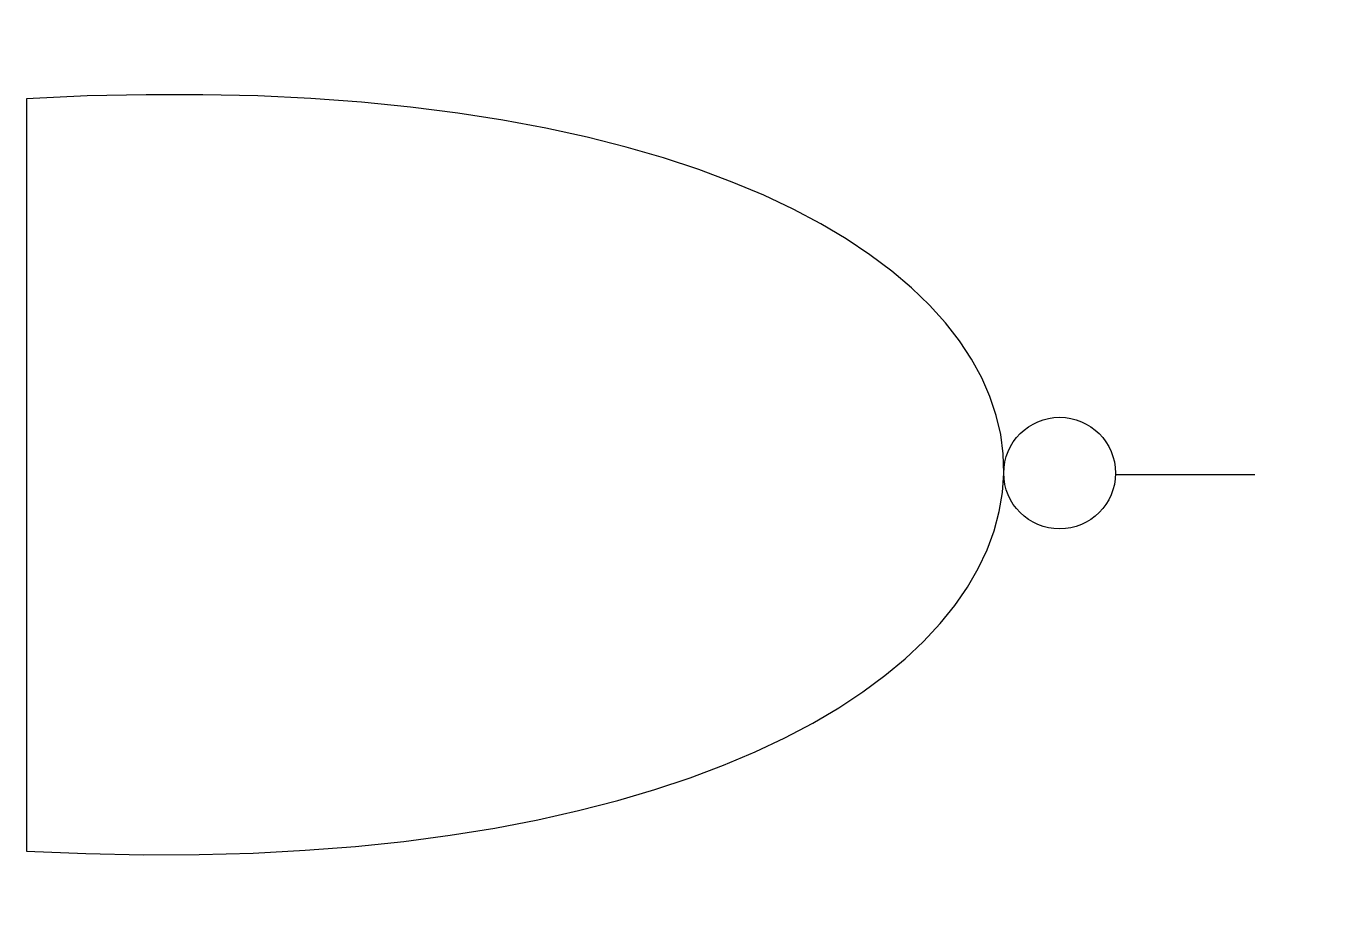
# Model space of a CAD drawing. Header units: millimetres. Extents: x 0 to 23.6, y -7.9 to 8.
import ezdxf

# ---------------------------------------------------------------- set-up
doc = ezdxf.new("R2010")
doc.units = ezdxf.units.MM
doc.layers.get('0').update_dxf_attribs({"lineweight": 25, "true_color": 0xffffff})
doc.layers.add('OBJECT', color=7, linetype='Continuous', true_color=0xffffff)

# ---------------------------------------------------------------- blocks, each defined once
blk = doc.blocks.new('logic_not_node')
at = {"layer": 'OBJECT', "color": 7, "true_color": 0xffffff}
blk.add_circle((-1, 0), 1, dxfattribs=at)

msp = doc.modelspace()

# ---------------------------------------------------------------- linework, layer by layer
at = {"layer": 'OBJECT'}
for p, q in [((0, 6.74), (0, -6.74)), ((21.998, 0), (19.498, 0))]:
    msp.add_line(p, q, dxfattribs=at)
msp.add_open_spline([(0, -6.74), (23.072, -7.949), (23.609, 8.036), (0, 6.74)], degree=3, dxfattribs=at)

# ---------------------------------------------------------------- block references
msp.add_blockref('logic_not_node', (19.505, 0.032))

doc.saveas('drawing.dxf')
